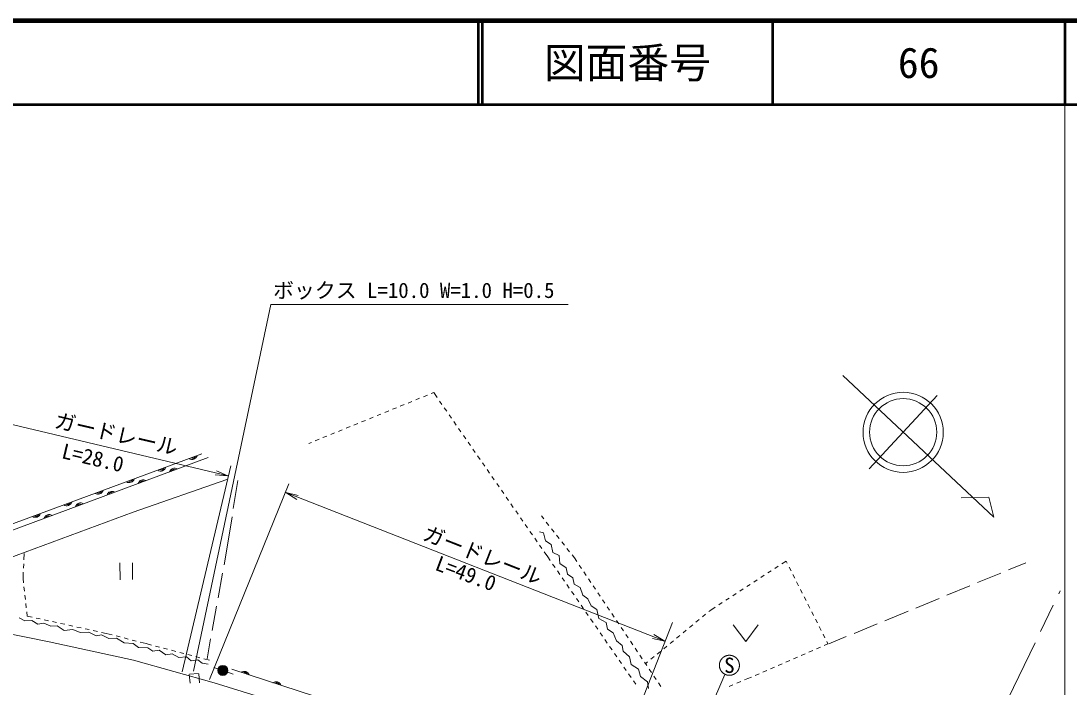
# Model space of a CAD drawing. Units: millimetres, scale not verified. Extents: x 40000 to 680000, y 20000 to 380000.
# Drawn here: x 454007 to 579500, y 300238 to 380000 of the extents above; entities that cross this region are included whole.
import ezdxf
from ezdxf.enums import TextEntityAlignment as Align

# ---------------------------------------------------------------- set-up
doc = ezdxf.new("R2010")
doc.units = ezdxf.units.MM
doc.header["$LTSCALE"] = 1000
doc.linetypes.add('CHAIN', pattern=[18.5, 12, -1.5, 3.5, -1.5])
for name, color, linetype, lineweight in [('M-BGD', 7, 'Continuous', 13), ('M-BMK', 2, 'CHAIN', 13), ('M-BMK-SRVR', 3, 'Continuous', 13), ('M-STR-HTXT', 7, 'Continuous', 13), ('M-STR-STRC', 7, 'Continuous', 13), ('M-TTL', 2, 'Continuous', 140), ('M-TTL-BAND', 7, 'Continuous', 13), ('M-TTL-LINE', 7, 'Continuous', 50)]:
    doc.layers.add(name, color=color, linetype=linetype, lineweight=lineweight)
doc.layers.add('M-TTL-TXT', color=7, linetype='Continuous')
doc.styles.add('ＭＳ ゴシック', font='')
doc.styles.get('ＭＳ ゴシック').set_extended_font_data('MS Gothic')

# ---------------------------------------------------------------- blocks, each defined once
blk = doc.blocks.new('偏心点・方位点')
at = {"color": 7, "linetype": 'Continuous', "lineweight": 13}
for radius in [1, 0.9, 0.8, 0.7, 0.6, 0.5, 0.4, 0.3, 0.2, 0.1, 0.05]:
    blk.add_circle((0, 0), radius, dxfattribs=at)
blk = doc.blocks.new('田')
at = {"color": 7, "linetype": 'Continuous', "lineweight": 13}
for p, q in [((-0.75, 1), (-0.75, -1)), ((0.75, -1), (0.75, 1))]:
    blk.add_line(p, q, dxfattribs=at)
blk = doc.blocks.new('畑')
at = {"color": 7, "linetype": 'Continuous', "lineweight": 13}
for p, q in [((-1.5, 1), (0, -1)), ((0, -1), (1.5, 1))]:
    blk.add_line(p, q, dxfattribs=at)

msp = doc.modelspace()

# ---------------------------------------------------------------- linework, layer by layer
at = {"layer": 'M-BGD'}
for p, q in [((502208, 335002), (502671, 335190)), ((503134, 335379), (503425, 335498)), ((503425, 335498), (503841, 334898)), ((499430, 333871), (499893, 334059)), ((500356, 334248), (500819, 334436)), ((501282, 334625), (501745, 334813)), ((504126, 334487), (504411, 334076)), ((496651, 332739), (497114, 332928)), ((497577, 333117), (498040, 333305)), ((498503, 333494), (498966, 333682)), ((504696, 333665), (504981, 333255)), ((505266, 332844), (505551, 332433)), ((492946, 331231), (493409, 331420)), ((493873, 331608), (494336, 331797)), ((494799, 331985), (495262, 332174)), ((495725, 332362), (496188, 332551)), ((505836, 332022), (506121, 331611)), ((490168, 330100), (490631, 330288)), ((491094, 330477), (491557, 330665)), ((492020, 330854), (492483, 331043)), ((506406, 331201), (506691, 330790)), ((506976, 330379), (507262, 329968)), ((488487, 329416), (488779, 329534)), ((489242, 329723), (489705, 329911)), ((507547, 329557), (507832, 329146)), ((436922, 313835), (475666, 328146)), ((476420, 327709), (437192, 313202)), ((508117, 328736), (508402, 328325)), ((508687, 327914), (508972, 327503)), ((509257, 327092), (509542, 326682)), ((467451, 321181), (478664, 325087)), ((509827, 326271), (510112, 325860)), ((510397, 325449), (510682, 325038)), ((479434, 321598), (479961, 324963)), ((510967, 324627), (511252, 324217)), ((511537, 323806), (511822, 323395)), ((512107, 322984), (512392, 322573)), ((512677, 322163), (512962, 321752)), ((513247, 321341), (513532, 320930)), ((449580, 314589), (467451, 321181)), ((478751, 317244), (479279, 320610)), ((513817, 320519), (514102, 320109)), ((516604, 320375), (516323, 320733)), ((514387, 319698), (514672, 319287)), ((514957, 318876), (515242, 318465)), ((516578, 318716), (516114, 318813)), ((517222, 319588), (516913, 319981)), ((517840, 318802), (517531, 319195)), ((515527, 318054), (515812, 317644)), ((516798, 317763), (516578, 318716)), ((517506, 317299), (516798, 317763)), ((518458, 318016), (518149, 318409)), ((519076, 317229), (518767, 317623)), ((478320, 314861), (478751, 317244)), ((516097, 317233), (516382, 316822)), ((516667, 316411), (517083, 315812)), ((517701, 316347), (517506, 317299)), ((518433, 316005), (517701, 316347)), ((519693, 316443), (519384, 316836)), ((454394, 316229), (454359, 315485)), ((517083, 315812), (517383, 315377)), ((518531, 315029), (518433, 316005)), ((519288, 314516), (518531, 315029)), ((520284, 315691), (520002, 316050)), ((520574, 315260), (520284, 315691)), ((545092, 314987), (545619, 315330)), ((545619, 315330), (545758, 315054)), ((572257, 314262), (574336, 315117)), ((454287, 313986), (454252, 313242)), ((454335, 314985), (454311, 314486)), ((477608, 310925), (478142, 313877)), ((517668, 314966), (517952, 314555)), ((518236, 314143), (518521, 313732)), ((519435, 313735), (519288, 314516)), ((520094, 313320), (519435, 313735)), ((521131, 314429), (520852, 314844)), ((521688, 313599), (521410, 314014)), ((543416, 313896), (543835, 314169)), ((544254, 314441), (544673, 314714)), ((545984, 314608), (546209, 314161)), ((568557, 312742), (571332, 313882)), ((454252, 313242), (454310, 312722)), ((518805, 313321), (519090, 312910)), ((519374, 312498), (519658, 312087)), ((520240, 312563), (520094, 313320)), ((520973, 312148), (520240, 312563)), ((522245, 312769), (521967, 313184)), ((540901, 312259), (541320, 312532)), ((541740, 312805), (542159, 313078)), ((542578, 313350), (542997, 313623)), ((546435, 313715), (546661, 313269)), ((546886, 312823), (547112, 312376)), ((454367, 312225), (454423, 311729)), ((454479, 311232), (454535, 310735)), ((519943, 311676), (520227, 311265)), ((521266, 311245), (520973, 312148)), ((521876, 310781), (521266, 311245)), ((522803, 311938), (522524, 312353)), ((523360, 311108), (523081, 311523)), ((539225, 311168), (539644, 311441)), ((540063, 311714), (540482, 311987)), ((547337, 311930), (547563, 311484)), ((564858, 311222), (567632, 312362)), ((454591, 310238), (454647, 309741)), ((520512, 310853), (520796, 310442)), ((521080, 310031), (521365, 309620)), ((522267, 309951), (521876, 310781)), ((523917, 310278), (523639, 310693)), ((537549, 310077), (537968, 310350)), ((538387, 310623), (538806, 310896)), ((547788, 311038), (548014, 310591)), ((548239, 310145), (548465, 309699)), ((561158, 309701), (563933, 310842)), ((454703, 309244), (454762, 308725)), ((454762, 308725), (455339, 308599)), ((476896, 306989), (477430, 309941)), ((521649, 309208), (521934, 308797)), ((522950, 309511), (522267, 309951)), ((523194, 308461), (522950, 309511)), ((524475, 309447), (524196, 309862)), ((525032, 308617), (524753, 309032)), ((535604, 308640), (535990, 308958)), ((536377, 309275), (536603, 309461)), ((536603, 309461), (537130, 309804)), ((548690, 309253), (548916, 308806)), ((557458, 308181), (560233, 309321)), ((453811, 308520), (454454, 308171)), ((454454, 308171), (455306, 308213)), ((455306, 308213), (456019, 307780)), ((455828, 308492), (456317, 308386)), ((456019, 307780), (456759, 307892)), ((456759, 307892), (457570, 307528)), ((456805, 308279), (457294, 308173)), ((457570, 307528), (458325, 307584)), ((457782, 308066), (458271, 307960)), ((458325, 307584), (459177, 307011)), ((458759, 307853), (459248, 307747)), ((459736, 307640), (460225, 307534)), ((522218, 308386), (522502, 307975)), ((522787, 307563), (523071, 307152)), ((524073, 307973), (523194, 308461)), ((524244, 307167), (524073, 307973)), ((525589, 307787), (525310, 308202)), ((534060, 307369), (534446, 307687)), ((534832, 308005), (535218, 308322)), ((549141, 308360), (549367, 307914)), ((549592, 307468), (549818, 307021)), ((553758, 306661), (556533, 307801)), ((457380, 305653), (450385, 307045)), ((459177, 307011), (460225, 307137)), ((460225, 307137), (461077, 306774)), ((460713, 307427), (461202, 307321)), ((461077, 306774), (462125, 306816)), ((461690, 307214), (462179, 307108)), ((462125, 306816), (463020, 306383)), ((462667, 307001), (463156, 306895)), ((463020, 306383), (463635, 306508)), ((463635, 306508), (464515, 306061)), ((463644, 306788), (464222, 306662)), ((464222, 306662), (464910, 306485)), ((465395, 306360), (465879, 306236)), ((523356, 306741), (523640, 306330)), ((524928, 306740), (524244, 307167)), ((525331, 305751), (524928, 306740)), ((526146, 306956), (525868, 307371)), ((526704, 306126), (526425, 306541)), ((532515, 306099), (532901, 306416)), ((533288, 306734), (533674, 307052)), ((550043, 306575), (550269, 306129)), ((550754, 305426), (552833, 306280)), ((467488, 303456), (457380, 305653)), ((464515, 306061), (465437, 306103)), ((465437, 306103), (466345, 305516)), ((466345, 305516), (467449, 305460)), ((466363, 306111), (466847, 305986)), ((467332, 305862), (467816, 305737)), ((467449, 305460), (468064, 304957)), ((468064, 304957), (469182, 304929)), ((468300, 305612), (468988, 305435)), ((468988, 305435), (469631, 305268)), ((470115, 305141), (470599, 305015)), ((476287, 303622), (476718, 306005)), ((523924, 305918), (524209, 305507)), ((524493, 305096), (524778, 304685)), ((525990, 305202), (525331, 305751)), ((526100, 304543), (525990, 305202)), ((527261, 305296), (526982, 305711)), ((530971, 304828), (531357, 305146)), ((531743, 305463), (532129, 305781)), ((549732, 305016), (549273, 304817)), ((550634, 305407), (550191, 305215)), ((550494, 305683), (550634, 305407)), ((469182, 304929), (469783, 304552)), ((469783, 304552), (470552, 304636)), ((470552, 304636), (471348, 304091)), ((471083, 304889), (471566, 304763)), ((471348, 304091), (472131, 304217)), ((472050, 304637), (472534, 304511)), ((472131, 304217), (472899, 303769)), ((472899, 303769), (473821, 303853)), ((473018, 304385), (473502, 304259)), ((473821, 303853), (474394, 303378)), ((473986, 304133), (474469, 304007)), ((474953, 303881), (475437, 303755)), ((525062, 304273), (525346, 303862)), ((526869, 303847), (526100, 304543)), ((527089, 302931), (526869, 303847)), ((527818, 304465), (527540, 304881)), ((528375, 303635), (528097, 304050)), ((529426, 303557), (529812, 303875)), ((530199, 304193), (530585, 304510)), ((546979, 303823), (546521, 303624)), ((547897, 304221), (547438, 304022)), ((548814, 304618), (548356, 304420)), ((477156, 300746), (467488, 303456)), ((474394, 303378), (475191, 303476)), ((475191, 303476), (475708, 303099)), ((475708, 303099), (476420, 302987)), ((475921, 303629), (476564, 303461)), ((477121, 302572), (478212, 302198)), ((525631, 303451), (525915, 303040)), ((526199, 302629), (526484, 302217)), ((527931, 302382), (527089, 302931)), ((528933, 302805), (528654, 303220)), ((528814, 303054), (529040, 303240)), ((544227, 302630), (543768, 302432)), ((545144, 303028), (544685, 302829)), ((546062, 303426), (545603, 303227)), ((474256, 300718), (474164, 301748)), ((474179, 301781), (475253, 301868)), ((475296, 301832), (475389, 300761)), ((478293, 302182), (479416, 301791)), ((493320, 297785), (479266, 302360)), ((526768, 301806), (527053, 301395)), ((528187, 301503), (527931, 302382)), ((529030, 300844), (528187, 301503)), ((529490, 301974), (529211, 302390)), ((530047, 301144), (529769, 301559)), ((541031, 301246), (540646, 301086)), ((541474, 301438), (541031, 301246)), ((542392, 301835), (541933, 301636)), ((543309, 302233), (542850, 302034)), ((489278, 297010), (477156, 300746)), ((527337, 300984), (527621, 300572)), ((529139, 300075), (529030, 300844)), ((530605, 300314), (530326, 300729)), ((539260, 300513), (538798, 300322)), ((540184, 300895), (539722, 300704))]:
    msp.add_line(p, q, dxfattribs=at)
for centre, radius, start, end in [((474492, 328112), 625, 237.14295, 343.40316), ((474557, 327937), 312, 237.14295, 343.40316), ((470740, 326726), 625, 237.14295, 343.40316), ((470805, 326551), 312, 237.14295, 343.40316), ((472397, 325821), 625, 57.16401, 163.42422), ((472332, 325997), 312, 57.16401, 163.42422), ((466987, 325340), 625, 237.14295, 343.40316), ((467052, 325165), 312, 237.14295, 343.40316), ((468645, 324434), 625, 57.16401, 163.42422), ((463235, 323954), 625, 237.14295, 343.40316), ((468580, 324609), 312, 57.16401, 163.42422), ((463300, 323779), 312, 237.14295, 343.40316), ((464893, 323046), 625, 57.16401, 163.42422), ((464828, 323222), 312, 57.16401, 163.42422), ((459483, 322568), 625, 237.14295, 343.40316), ((459548, 322393), 312, 237.14295, 343.40316), ((461142, 321659), 625, 57.16401, 163.42422), ((461077, 321835), 312, 57.16401, 163.42422), ((455731, 321182), 625, 237.14295, 343.40316), ((455796, 321007), 312, 237.14295, 343.40316), ((457390, 320272), 625, 57.16401, 163.42422), ((457325, 320447), 312, 57.16401, 163.42422), ((480737, 301486), 625, 18.83965, 125.09986), ((480795, 301665), 312, 18.83965, 125.09986), ((484540, 300248), 625, 18.83965, 125.09986), ((484598, 300427), 312, 18.83965, 125.09986)]:
    msp.add_arc(centre, radius, start, end, dxfattribs=at)
at = {"layer": 'M-BMK'}
msp.add_line((554131, 261412), (578442, 311754), dxfattribs=at)
msp.add_open_spline([(460139, 296392), (457147, 297040), (454166, 297743), (451162, 298335), (448670, 298826), (446162, 299235), (443659, 299670), (440753, 300175), (437852, 300716), (434935, 301151), (431364, 301684), (427779, 302124), (424192, 302535), (420124, 303000), (416049, 303411), (411968, 303755), (408536, 304044), (405100, 304283), (401661, 304463), (398039, 304653), (394414, 304779), (390788, 304854), (387301, 304926), (383813, 304932), (380326, 304911), (376663, 304888), (373000, 304842), (369339, 304716), (367287, 304645), (365238, 304506), (363187, 304401)], degree=3, knots=[0, 0, 0, 0, 1, 1, 1, 2, 2, 2, 3, 3, 3, 4, 4, 4, 5, 5, 5, 6, 6, 6, 7, 7, 7, 8, 8, 8, 9, 9, 9, 10, 10, 10, 10], dxfattribs=at)
at = {"layer": 'M-BMK-SRVR'}
for p, q in [((552409, 337532), (570489, 320591)), ((555571, 326377), (563713, 335134)), ((569903, 322959), (566582, 322910)), ((570489, 320591), (569903, 322959))]:
    msp.add_line(p, q, dxfattribs=at)
for centre, radius in [((559640, 330745), 4798), ((559639, 330754), 4021)]:
    msp.add_circle(centre, radius, dxfattribs=at)
at = {"layer": 'M-STR-HTXT'}
for p, q in [((474659, 302143), (483916, 346054)), ((483916, 346054), (519516, 346054)), ((451613, 332002), (478800, 325531)), ((479132, 326726), (473293, 302051)), ((478783, 325514), (477270, 325664)), ((478783, 325514), (477401, 326147)), ((476580, 301133), (486083, 324577)), ((485705, 323527), (531091, 305747)), ((485737, 323518), (487217, 323168)), ((485737, 323518), (487024, 322707)), ((522791, 284559), (532039, 307975)), ((531101, 305728), (529804, 306521)), ((531101, 305728), (529617, 306057))]:
    msp.add_line(p, q, dxfattribs=at)
at = {"layer": 'M-STR-STRC'}
msp.add_line((538277, 301720), (529695, 281730), dxfattribs=at)
msp.add_lwpolyline([(540034, 302842), (540034, 302863), (540033, 302884), (540032, 302905), (540031, 302926), (540030, 302947), (540028, 302968), (540025, 302989), (540022, 303010), (540019, 303030), (540016, 303051), (540012, 303072), (540008, 303092), (540003, 303113), (539998, 303133), (539993, 303154), (539987, 303174), (539981, 303194), (539975, 303214), (539968, 303234), (539961, 303254), (539954, 303273), (539946, 303293), (539938, 303312), (539930, 303332), (539921, 303351), (539912, 303370), (539903, 303388), (539893, 303407), (539883, 303425), (539872, 303444), (539862, 303462), (539851, 303480), (539839, 303497), (539828, 303515), (539816, 303532), (539804, 303549), (539791, 303566), (539778, 303583), (539765, 303599), (539752, 303615), (539738, 303631), (539724, 303647), (539710, 303662), (539696, 303678), (539681, 303693), (539666, 303707), (539651, 303722), (539635, 303736), (539619, 303750), (539603, 303763), (539587, 303777), (539571, 303790), (539554, 303802), (539537, 303815), (539520, 303827), (539502, 303839), (539485, 303850), (539467, 303862), (539449, 303873), (539431, 303883), (539413, 303894), (539394, 303903), (539376, 303913), (539357, 303922), (539338, 303931), (539319, 303940), (539299, 303948), (539280, 303956), (539260, 303964), (539241, 303971), (539221, 303978), (539201, 303985), (539181, 303991), (539161, 303997), (539140, 304002), (539120, 304008), (539100, 304012), (539079, 304017), (539059, 304021), (539038, 304025), (539017, 304028), (538996, 304031), (538976, 304034), (538955, 304036), (538934, 304038), (538913, 304040), (538892, 304041), (538871, 304042), (538850, 304042), (538829, 304042), (538808, 304042), (538787, 304041), (538766, 304040), (538745, 304039), (538724, 304037), (538703, 304035), (538682, 304033), (538661, 304030), (538641, 304027), (538620, 304023), (538599, 304019), (538579, 304015), (538558, 304010), (538538, 304005), (538518, 304000), (538497, 303994), (538477, 303988), (538457, 303982), (538437, 303975), (538418, 303968), (538398, 303960), (538379, 303952), (538359, 303944), (538340, 303936), (538321, 303927), (538302, 303918), (538283, 303908), (538265, 303899), (538246, 303888), (538228, 303878), (538210, 303867), (538192, 303856), (538175, 303845), (538157, 303833), (538140, 303821), (538123, 303809), (538106, 303796), (538089, 303783), (538073, 303770), (538057, 303757), (538041, 303743), (538025, 303729), (538010, 303715), (537995, 303700), (537980, 303685), (537965, 303670), (537951, 303655), (537937, 303639), (537923, 303623), (537910, 303607), (537896, 303591), (537883, 303574), (537871, 303558), (537858, 303541), (537846, 303524), (537835, 303506), (537823, 303489), (537812, 303471), (537801, 303453), (537791, 303435), (537780, 303416), (537770, 303398), (537761, 303379), (537752, 303360), (537743, 303341), (537734, 303322), (537726, 303303), (537718, 303283), (537711, 303264), (537703, 303244), (537696, 303224), (537690, 303204), (537684, 303184), (537678, 303164), (537673, 303144), (537667, 303123), (537663, 303103), (537658, 303082), (537654, 303062), (537651, 303041), (537647, 303020), (537644, 302999), (537642, 302978), (537640, 302958), (537638, 302937), (537636, 302916), (537635, 302895), (537635, 302874), (537634, 302853), (537634, 302832), (537635, 302811), (537635, 302790), (537636, 302769), (537638, 302748), (537640, 302727), (537642, 302706), (537644, 302685), (537647, 302664), (537651, 302644), (537654, 302623), (537658, 302602), (537663, 302582), (537667, 302561), (537673, 302541), (537678, 302521), (537684, 302501), (537690, 302480), (537696, 302460), (537703, 302441), (537711, 302421), (537718, 302401), (537726, 302382), (537734, 302362), (537743, 302343), (537752, 302324), (537761, 302305), (537770, 302287), (537780, 302268), (537791, 302250), (537801, 302232), (537812, 302214), (537823, 302196), (537835, 302178), (537846, 302161), (537858, 302144), (537871, 302127), (537883, 302110), (537896, 302093), (537910, 302077), (537923, 302061), (537937, 302045), (537951, 302030), (537965, 302014), (537980, 301999), (537995, 301984), (538010, 301970), (538025, 301956), (538041, 301942), (538057, 301928), (538073, 301914), (538089, 301901), (538106, 301888), (538123, 301876), (538140, 301863), (538157, 301851), (538175, 301840), (538192, 301828), (538210, 301817), (538228, 301807), (538246, 301796), (538265, 301786), (538283, 301776), (538302, 301767), (538321, 301758), (538340, 301749), (538359, 301740), (538379, 301732), (538398, 301724), (538418, 301717), (538437, 301710), (538457, 301703), (538477, 301697), (538497, 301690), (538518, 301685), (538538, 301679), (538558, 301674), (538579, 301670), (538599, 301665), (538620, 301662), (538641, 301658), (538661, 301655), (538682, 301652), (538703, 301649), (538724, 301647), (538745, 301646), (538766, 301644), (538787, 301643), (538808, 301643), (538829, 301642), (538850, 301642), (538871, 301643), (538892, 301644), (538913, 301645), (538934, 301646), (538955, 301648), (538976, 301651), (538996, 301653), (539017, 301656), (539038, 301660), (539059, 301663), (539079, 301668), (539100, 301672), (539120, 301677), (539140, 301682), (539161, 301688), (539181, 301693), (539201, 301700), (539221, 301706), (539241, 301713), (539260, 301721), (539280, 301728), (539299, 301736), (539319, 301744), (539338, 301753), (539357, 301762), (539376, 301771), (539394, 301781), (539413, 301791), (539431, 301801), (539449, 301812), (539467, 301823), (539485, 301834), (539502, 301846), (539520, 301857), (539537, 301870), (539554, 301882), (539571, 301895), (539587, 301908), (539603, 301921), (539619, 301935), (539635, 301949), (539651, 301963), (539666, 301977), (539681, 301992), (539696, 302007), (539710, 302022), (539724, 302037), (539738, 302053), (539752, 302069), (539765, 302085), (539778, 302102), (539791, 302118), (539804, 302135), (539816, 302152), (539828, 302170), (539839, 302187), (539851, 302205), (539862, 302223), (539872, 302241), (539883, 302259), (539893, 302277), (539903, 302296), (539912, 302315), (539921, 302334), (539930, 302353), (539938, 302372), (539946, 302392), (539954, 302411), (539961, 302431), (539968, 302451), (539975, 302470), (539981, 302490), (539987, 302511), (539993, 302531), (539998, 302551), (540003, 302572), (540008, 302592), (540012, 302613), (540016, 302633), (540019, 302654), (540022, 302675), (540025, 302696), (540028, 302716), (540030, 302737), (540031, 302758), (540032, 302779), (540033, 302800), (540034, 302821)], close=True, dxfattribs=at)
at = {"layer": 'M-TTL'}
msp.add_line((680000, 380000), (40000, 380000), dxfattribs=at)
at = {"layer": 'M-TTL-BAND'}
msp.add_line((579000, 20000), (579000, 370000), dxfattribs=at)
at = {"layer": 'M-TTL-LINE'}
for p, q in [((508747, 380000), (508747, 370000)), ((509247, 380000), (509247, 370000)), ((543997, 380000), (543997, 370000)), ((579000, 380000), (579000, 370000)), ((40000, 370000), (680000, 370000))]:
    msp.add_line(p, q, dxfattribs=at)

# ---------------------------------------------------------------- block references
at = {"layer": 'M-BGD', "rotation": 0.65231}
for name, p, xscale, yscale in [('田', (466616, 314101), 1000, 1000), ('畑', (540776, 306685), 1000, 1000), ('偏心点・方位点', (478178, 302229), 600, 600)]:
    msp.add_blockref(name, p, dxfattribs=dict(at, xscale=xscale, yscale=yscale))

# ---------------------------------------------------------------- texts
at = {"layer": 'M-STR-HTXT', "style": 'ＭＳ ゴシック'}
msp.add_text('ボックス L=10.0 W=1.0 H=0.5', height=1833, dxfattribs=at).set_placement((484194, 346279), align=Align.BOTTOM_LEFT)
for s, rotation, p in [('ガードレール', 347.005, (457788, 330811)), ('L=28.0', 346.724, (458649, 327127)), ('ガードレール', 338.459, (501782, 317429)), ('L=49.0', 339.358, (503273, 313789))]:
    msp.add_text(s, height=1833, rotation=rotation, dxfattribs=at).set_placement(p, align=Align.BOTTOM_LEFT)
at = {"layer": 'M-STR-STRC', "style": 'ＭＳ ゴシック'}
msp.add_text('S', height=1833, rotation=0.089, dxfattribs=at).set_placement((538834, 302842), align=Align.MIDDLE_CENTER)
at = {"layer": 'M-TTL-TXT', "style": 'ＭＳ ゴシック'}
for s, p in [('図面番号', (526622, 375000)), ('66', (561497, 375000))]:
    msp.add_text(s, height=3666, dxfattribs=at).set_placement(p, align=Align.MIDDLE_CENTER)

doc.saveas('drawing.dxf')
